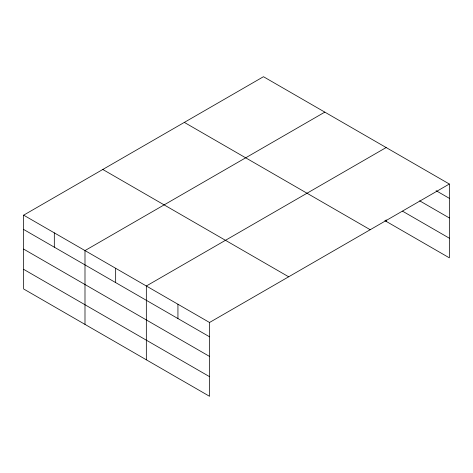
<?xml version="1.0" encoding="UTF-8"?>
<svg xmlns="http://www.w3.org/2000/svg" width="473" height="473" viewBox="0 0 473 473"><rect width="100%" height="100%" fill="white"/><g stroke="black" fill="none" stroke-linecap="round" stroke-linejoin="round"><path stroke-width="0.71" d="M449.35 184.027L263.467 76.709L23.65 215.162L23.65 288.973L209.533 396.291L209.533 322.485L449.35 184.027L449.35 257.838L384.868 220.613M324.809 112.125L84.992 250.578L84.992 324.389M386.151 147.541L146.334 285.994L146.334 359.805M436.076 190.672L449.35 198.335M419.646 200.824L449.35 217.97M402.582 211.2L449.35 238.203M184.328 122.395L370.211 229.718M102.789 169.47L288.672 276.794M23.65 215.162L209.533 322.485M23.65 229.47L209.533 336.794M23.65 249.105L209.533 356.429M23.65 269.338L209.533 376.656M386.151 219.892L386.151 221.346M177.937 304.24L177.937 318.548M115.66 268.286L115.66 282.594M54.318 232.87L54.318 247.178"/></g></svg>
